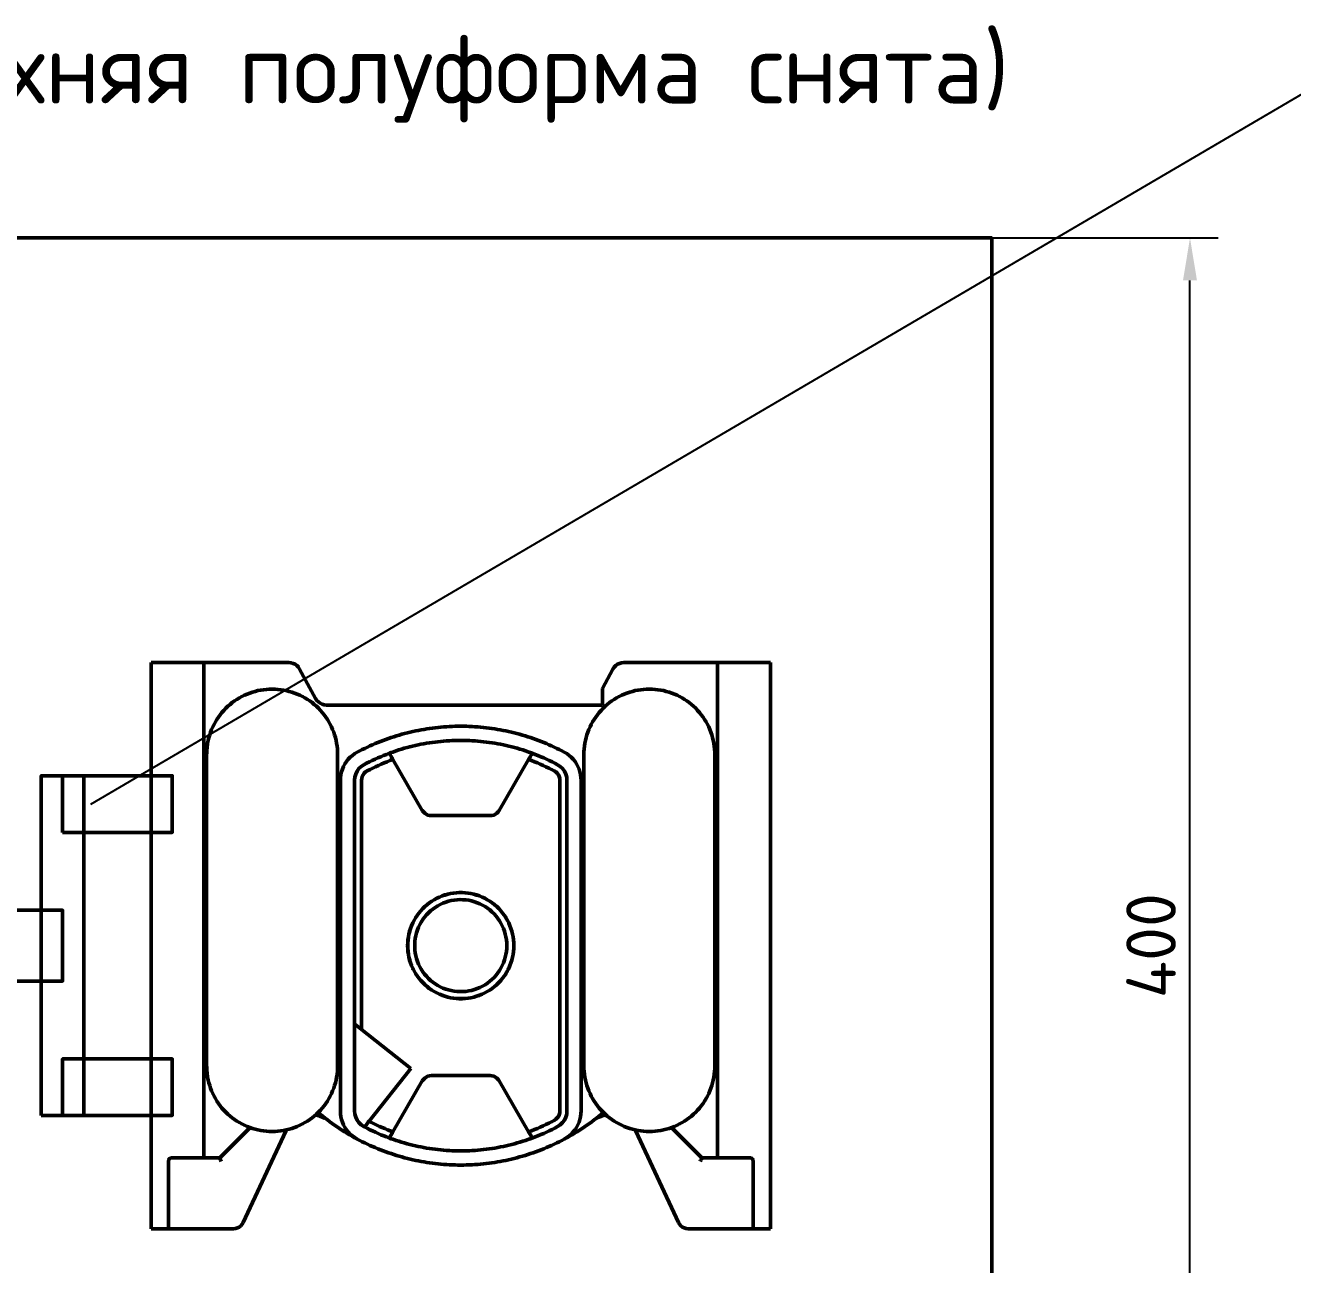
# Model space of a CAD drawing. Header units: millimetres. Extents: x 0 to 841, y 0 to 594.
# Drawn here: x 336.8 to 426.2, y 102.5 to 190 of the extents above; entities that cross this region are included whole.
import ezdxf
from ezdxf.enums import TextEntityAlignment as Align

# ---------------------------------------------------------------- set-up
doc = ezdxf.new("R2010")
doc.units = ezdxf.units.MM
doc.header["$LTSCALE"] = 0.35
doc.layers.add('08_ТЕКСТ', color=7, linetype='CONTINUOUS')
doc.layers.add('09_РАЗМЕРЫ', color=7, linetype='CONTINUOUS')
doc.layers.add('20_ВИДИМЫЕ', color=7, linetype='CONTINUOUS', lineweight=50)
doc.styles.add('ГОСТ', font='ISOCPEUR.TTF')
doc.dimstyles.new('ГОСТ', dxfattribs={"dimtxt": 3.5, "dimasz": 3, "dimexe": 2, "dimexo": 0, "dimgap": 1, "dimtad": 1, "dimdec": 1, "dimtxsty": 'ГОСТ', "dimcen": 2.5, "dimclrd": 7, "dimclre": 7, "dimclrt": 7, "dimazin": 3, "dimtfac": 1, "dimtmove": 0, "dimatfit": 3})

msp = doc.modelspace()

# ---------------------------------------------------------------- linework, layer by layer
at = {"layer": '09_РАЗМЕРЫ'}
msp.add_line((341.375, 135), (430, 187), dxfattribs=at)
at = {"layer": '20_ВИДИМЫЕ'}
for points in [[(255, 75), (405, 75), (405, 175), (255, 175)], [(337.875, 113), (340.875, 113), (340.875, 137), (337.875, 137)], [(339.375, 133), (347.125, 133), (347.125, 137), (339.375, 137)], [(320.625, 122.5), (339.375, 122.5), (339.375, 127.5), (320.625, 127.5)], [(339.375, 113), (347.125, 113), (347.125, 117), (339.375, 117)]]:
    msp.add_lwpolyline(points, close=True, dxfattribs=at)
for points in [[(345.625, 145), (345.633, 145), (345.656, 145), (345.694, 145), (345.748, 145), (345.815, 145), (345.896, 145)], [(345.625, 105), (345.625, 145)], [(349.361, 145), (345.896, 145)], [(349.361, 145), (349.37, 145), (349.395, 145), (349.434, 145), (349.486, 145), (349.546, 145), (349.611, 145)], [(349.361, 110), (349.361, 145)], [(349.611, 145), (355.354, 145)], [(356.123, 144.542), (356.037, 144.672), (355.928, 144.785), (355.802, 144.877), (355.661, 144.944), (355.51, 144.986), (355.354, 145)], [(379.018, 145), (378.863, 144.986), (378.713, 144.945), (378.572, 144.878), (378.446, 144.787), (378.338, 144.675), (378.251, 144.545)], [(379.018, 145), (385.389, 145)], [(385.389, 145), (385.454, 145), (385.514, 145), (385.566, 145), (385.605, 145), (385.63, 145), (385.639, 145)], [(385.639, 145), (389.104, 145)], [(385.639, 145), (385.639, 110)], [(389.104, 145), (389.185, 145), (389.252, 145), (389.306, 145), (389.344, 145), (389.367, 145), (389.375, 145)], [(389.375, 145), (389.375, 105)], [(357.252, 142.458), (356.123, 144.542)], [(378.251, 144.545), (377.5, 143.175)], [(349.555, 138.5), (349.559, 138.702), (349.573, 138.903), (349.595, 139.104), (349.625, 139.303), (349.665, 139.501), (349.713, 139.697), (349.769, 139.891), (349.834, 140.082), (349.907, 140.27), (349.988, 140.455), (350.078, 140.636), (350.175, 140.812), (350.279, 140.985), (350.391, 141.153), (350.511, 141.316), (350.637, 141.473), (350.77, 141.625), (350.91, 141.77), (351.055, 141.91), (351.207, 142.043), (351.364, 142.169), (351.527, 142.289), (351.695, 142.401), (351.868, 142.505), (352.044, 142.602), (352.225, 142.692), (352.41, 142.773), (352.598, 142.846), (352.789, 142.911), (352.983, 142.967), (353.179, 143.015), (353.377, 143.055), (353.576, 143.085), (353.777, 143.107), (353.978, 143.121), (354.18, 143.125), (354.382, 143.121), (354.583, 143.107), (354.784, 143.085), (354.983, 143.055), (355.181, 143.015), (355.377, 142.967), (355.571, 142.911), (355.762, 142.846), (355.95, 142.773), (356.135, 142.692), (356.316, 142.602), (356.493, 142.505), (356.665, 142.401), (356.833, 142.289), (356.996, 142.169), (357.153, 142.043), (357.305, 141.91), (357.45, 141.77), (357.59, 141.625), (357.723, 141.473), (357.849, 141.316), (357.969, 141.153), (358.081, 140.985), (358.185, 140.812), (358.282, 140.636), (358.372, 140.455), (358.453, 140.27), (358.526, 140.082), (358.591, 139.891), (358.647, 139.697), (358.695, 139.501), (358.735, 139.303), (358.765, 139.104), (358.787, 138.903), (358.801, 138.702), (358.805, 138.5)], [(358.021, 142), (357.865, 142.014), (357.714, 142.056), (357.573, 142.123), (357.447, 142.215), (357.338, 142.328), (357.252, 142.458)], [(376.195, 138.5), (376.199, 138.702), (376.213, 138.903), (376.235, 139.104), (376.265, 139.303), (376.305, 139.501), (376.353, 139.697), (376.409, 139.891), (376.474, 140.082), (376.547, 140.27), (376.628, 140.455), (376.718, 140.636), (376.815, 140.812), (376.919, 140.985), (377.031, 141.153), (377.151, 141.316), (377.277, 141.473), (377.41, 141.625), (377.55, 141.77), (377.695, 141.91), (377.847, 142.043), (378.004, 142.169), (378.167, 142.289), (378.335, 142.401), (378.507, 142.505), (378.684, 142.602), (378.865, 142.692), (379.05, 142.773), (379.238, 142.846), (379.429, 142.911), (379.623, 142.967), (379.819, 143.015), (380.017, 143.055), (380.216, 143.085), (380.417, 143.107), (380.618, 143.121), (380.82, 143.125), (381.022, 143.121), (381.223, 143.107), (381.424, 143.085), (381.623, 143.055), (381.821, 143.015), (382.017, 142.967), (382.211, 142.911), (382.402, 142.846), (382.59, 142.773), (382.775, 142.692), (382.956, 142.602), (383.132, 142.505), (383.305, 142.401), (383.473, 142.289), (383.636, 142.169), (383.793, 142.043), (383.945, 141.91), (384.09, 141.77), (384.23, 141.625), (384.363, 141.473), (384.489, 141.316), (384.609, 141.153), (384.721, 140.985), (384.825, 140.812), (384.922, 140.636), (385.012, 140.455), (385.093, 140.27), (385.166, 140.082), (385.231, 139.891), (385.287, 139.697), (385.335, 139.501), (385.375, 139.303), (385.405, 139.104), (385.427, 138.903), (385.441, 138.702), (385.445, 138.5)], [(377.5, 142), (377.5, 143.175)], [(358.021, 142), (377.5, 142)], [(360.189, 138.667), (360.366, 138.761), (360.544, 138.852), (360.724, 138.94), (360.905, 139.027), (361.087, 139.111), (361.27, 139.193), (361.454, 139.272), (361.639, 139.349), (361.825, 139.424), (362.011, 139.496), (362.199, 139.565), (362.388, 139.633), (362.578, 139.698), (362.768, 139.76), (362.959, 139.82), (363.151, 139.877), (363.344, 139.932), (363.537, 139.985), (363.731, 140.035), (363.926, 140.082), (364.121, 140.127), (364.317, 140.17), (364.513, 140.21), (364.71, 140.247), (364.908, 140.282), (365.105, 140.314), (365.303, 140.344), (365.502, 140.371), (365.701, 140.395), (365.9, 140.417), (366.099, 140.437), (366.299, 140.453), (366.499, 140.468), (366.699, 140.479), (366.899, 140.488), (367.099, 140.495), (367.3, 140.499), (367.5, 140.5), (367.7, 140.499), (367.901, 140.495), (368.101, 140.488), (368.301, 140.479), (368.501, 140.468), (368.701, 140.453), (368.901, 140.437), (369.1, 140.417), (369.299, 140.395), (369.498, 140.371), (369.697, 140.344), (369.895, 140.314), (370.092, 140.282), (370.29, 140.247), (370.487, 140.21), (370.683, 140.17), (370.879, 140.127), (371.074, 140.082), (371.269, 140.035), (371.463, 139.985), (371.656, 139.932), (371.849, 139.877), (372.041, 139.82), (372.232, 139.76), (372.422, 139.698), (372.612, 139.633), (372.801, 139.565), (372.989, 139.496), (373.175, 139.424), (373.361, 139.349), (373.546, 139.272), (373.73, 139.193), (373.913, 139.111), (374.095, 139.027), (374.276, 138.94), (374.456, 138.852), (374.634, 138.761), (374.811, 138.667)], [(349.555, 138.5), (349.557, 138.62), (349.561, 138.74), (349.569, 138.859), (349.58, 138.978), (349.594, 139.097), (349.611, 139.216)], [(362.454, 138.594), (362.47, 138.6), (362.518, 138.617), (362.595, 138.645), (362.694, 138.68), (362.809, 138.72), (362.934, 138.762)], [(372.066, 138.762), (371.874, 138.824), (371.681, 138.884), (371.487, 138.941), (371.293, 138.995), (371.098, 139.047), (370.902, 139.095), (370.705, 139.141), (370.508, 139.185), (370.31, 139.225), (370.111, 139.263), (369.912, 139.298), (369.713, 139.33), (369.513, 139.36), (369.313, 139.386), (369.112, 139.41), (368.912, 139.431), (368.71, 139.449), (368.509, 139.465), (368.307, 139.477), (368.106, 139.487), (367.904, 139.494), (367.702, 139.499), (367.5, 139.5), (367.298, 139.499), (367.096, 139.494), (366.894, 139.487), (366.693, 139.477), (366.491, 139.465), (366.29, 139.449), (366.088, 139.431), (365.888, 139.41), (365.687, 139.386), (365.487, 139.36), (365.287, 139.33), (365.088, 139.298), (364.889, 139.263), (364.69, 139.225), (364.492, 139.185), (364.295, 139.141), (364.098, 139.095), (363.902, 139.047), (363.707, 138.995), (363.513, 138.941), (363.319, 138.884), (363.126, 138.824), (362.934, 138.762)], [(372.066, 138.762), (372.19, 138.721), (372.305, 138.681), (372.405, 138.645), (372.481, 138.618), (372.53, 138.6), (372.546, 138.594)], [(385.389, 139.216), (385.406, 139.097), (385.42, 138.978), (385.431, 138.859), (385.439, 138.74), (385.443, 138.62), (385.445, 138.5)], [(349.555, 116.5), (349.555, 138.5)], [(358.805, 138.5), (358.805, 116.5)], [(359, 136.683), (359.009, 136.885), (359.036, 137.086), (359.081, 137.283), (359.144, 137.476), (359.224, 137.662), (359.32, 137.84), (359.432, 138.008), (359.558, 138.166), (359.698, 138.312), (359.851, 138.445), (360.015, 138.564), (360.189, 138.667)], [(360.66, 137.786), (360.854, 137.887), (361.049, 137.986), (361.246, 138.082), (361.444, 138.175), (361.643, 138.265), (361.844, 138.351), (362.046, 138.435), (362.249, 138.516), (362.454, 138.594)], [(362.707, 138.154), (362.501, 138.077), (362.295, 137.997), (362.091, 137.913), (361.888, 137.826), (361.687, 137.736), (361.487, 137.643), (361.289, 137.547), (361.092, 137.447), (360.896, 137.345)], [(362.454, 138.594), (362.496, 138.52), (362.538, 138.447), (362.581, 138.374), (362.623, 138.301), (362.665, 138.227), (362.707, 138.154)], [(362.707, 138.154), (364.783, 134.558)], [(370.217, 134.558), (372.293, 138.154)], [(372.293, 138.154), (372.335, 138.227), (372.377, 138.301), (372.419, 138.374), (372.462, 138.447), (372.504, 138.52), (372.546, 138.594)], [(374.104, 137.345), (373.908, 137.447), (373.711, 137.547), (373.513, 137.643), (373.313, 137.736), (373.112, 137.826), (372.909, 137.913), (372.705, 137.997), (372.499, 138.077), (372.293, 138.154)], [(372.546, 138.594), (372.751, 138.516), (372.954, 138.435), (373.156, 138.351), (373.357, 138.265), (373.556, 138.175), (373.754, 138.082), (373.951, 137.986), (374.146, 137.887), (374.34, 137.786)], [(374.811, 138.667), (374.985, 138.564), (375.149, 138.445), (375.302, 138.312), (375.442, 138.166), (375.568, 138.008), (375.68, 137.84), (375.776, 137.662), (375.856, 137.476), (375.919, 137.283), (375.964, 137.086), (375.991, 136.885), (376, 136.683)], [(376.195, 116.5), (376.195, 138.5)], [(385.445, 138.5), (385.445, 116.5)], [(360, 136.683), (360.02, 136.907), (360.08, 137.124), (360.178, 137.326), (360.31, 137.507), (360.473, 137.662), (360.66, 137.786)], [(360.896, 137.345), (360.784, 137.271), (360.686, 137.178), (360.607, 137.069), (360.548, 136.947), (360.512, 136.818), (360.5, 136.683)], [(374.5, 136.683), (374.488, 136.818), (374.452, 136.947), (374.393, 137.069), (374.314, 137.178), (374.216, 137.271), (374.104, 137.345)], [(374.34, 137.786), (374.527, 137.662), (374.69, 137.507), (374.822, 137.326), (374.92, 137.124), (374.98, 136.907), (375, 136.683)], [(359, 113.317), (359, 136.683)], [(360, 119.468), (360, 136.683)], [(360.5, 136.683), (360.5, 119.073)], [(374.5, 113.317), (374.5, 136.683)], [(375, 136.683), (375, 113.317)], [(376, 136.683), (376, 113.317)], [(365.433, 134.183), (365.303, 134.195), (365.176, 134.229), (365.058, 134.284), (364.951, 134.359), (364.858, 134.451), (364.783, 134.558)], [(370.217, 134.558), (370.142, 134.451), (370.049, 134.359), (369.942, 134.284), (369.824, 134.229), (369.697, 134.195), (369.567, 134.183)], [(365.433, 134.183), (369.567, 134.183)], [(363.75, 125), (363.756, 124.793), (363.773, 124.587), (363.801, 124.383), (363.841, 124.18), (363.891, 123.98), (363.953, 123.782), (364.026, 123.589), (364.109, 123.4), (364.202, 123.215), (364.305, 123.036), (364.418, 122.863), (364.541, 122.697), (364.672, 122.537), (364.812, 122.385), (364.96, 122.241), (365.116, 122.105), (365.279, 121.978), (365.449, 121.861), (365.625, 121.752), (365.807, 121.654), (365.994, 121.566), (366.185, 121.488), (366.381, 121.421), (366.579, 121.365), (366.781, 121.32), (366.985, 121.286), (367.19, 121.263), (367.397, 121.251), (367.603, 121.251), (367.81, 121.263), (368.015, 121.286), (368.219, 121.32), (368.421, 121.365), (368.619, 121.421), (368.815, 121.488), (369.006, 121.566), (369.193, 121.654), (369.375, 121.752), (369.551, 121.861), (369.721, 121.978), (369.884, 122.105), (370.04, 122.241), (370.188, 122.385), (370.328, 122.537), (370.459, 122.697), (370.582, 122.863), (370.695, 123.036), (370.798, 123.215), (370.891, 123.4), (370.974, 123.589), (371.047, 123.782), (371.109, 123.98), (371.159, 124.18), (371.199, 124.383), (371.227, 124.587), (371.244, 124.793), (371.25, 125), (371.244, 125.207), (371.227, 125.413), (371.199, 125.617), (371.159, 125.82), (371.109, 126.02), (371.047, 126.218), (370.974, 126.411), (370.891, 126.6), (370.798, 126.785), (370.695, 126.964), (370.582, 127.137), (370.459, 127.303), (370.328, 127.463), (370.188, 127.615), (370.04, 127.759), (369.884, 127.895), (369.721, 128.022), (369.551, 128.139), (369.375, 128.248), (369.193, 128.346), (369.006, 128.434), (368.815, 128.512), (368.619, 128.579), (368.421, 128.635), (368.219, 128.68), (368.015, 128.714), (367.81, 128.737), (367.603, 128.749), (367.397, 128.749), (367.19, 128.737), (366.985, 128.714), (366.781, 128.68), (366.579, 128.635), (366.381, 128.579), (366.185, 128.512), (365.994, 128.434), (365.807, 128.346), (365.625, 128.248), (365.449, 128.139), (365.279, 128.022), (365.116, 127.895), (364.96, 127.759), (364.812, 127.615), (364.672, 127.463), (364.541, 127.303), (364.418, 127.137), (364.305, 126.964), (364.202, 126.785), (364.109, 126.6), (364.026, 126.411), (363.953, 126.218), (363.891, 126.02), (363.841, 125.82), (363.801, 125.617), (363.773, 125.413), (363.756, 125.207), (363.75, 125)], [(371.248, 125), (371.242, 125.206), (371.225, 125.412), (371.196, 125.617), (371.157, 125.82), (371.106, 126.02), (371.044, 126.217), (370.972, 126.41), (370.889, 126.599), (370.796, 126.784), (370.693, 126.962), (370.58, 127.135), (370.457, 127.302), (370.326, 127.461), (370.186, 127.613), (370.038, 127.757), (369.882, 127.893), (369.719, 128.02), (369.55, 128.137), (369.374, 128.245), (369.192, 128.344), (369.005, 128.432), (368.814, 128.51), (368.619, 128.577), (368.42, 128.633), (368.218, 128.678), (368.015, 128.712), (367.809, 128.735), (367.603, 128.746), (367.397, 128.746), (367.191, 128.735), (366.985, 128.712), (366.782, 128.678), (366.58, 128.633), (366.381, 128.577), (366.186, 128.51), (365.995, 128.432), (365.808, 128.344), (365.626, 128.245), (365.45, 128.137), (365.281, 128.02), (365.118, 127.893), (364.962, 127.757), (364.814, 127.613), (364.674, 127.461), (364.543, 127.302), (364.42, 127.135), (364.307, 126.962), (364.204, 126.784), (364.111, 126.599), (364.028, 126.41), (363.956, 126.217), (363.894, 126.02), (363.843, 125.82), (363.804, 125.617), (363.775, 125.412), (363.758, 125.206), (363.752, 125), (363.758, 124.794), (363.775, 124.588), (363.804, 124.383), (363.843, 124.18), (363.894, 123.98), (363.956, 123.783), (364.028, 123.59), (364.111, 123.401), (364.204, 123.216), (364.307, 123.038), (364.42, 122.865), (364.543, 122.698), (364.674, 122.539), (364.814, 122.387), (364.962, 122.243), (365.118, 122.107), (365.281, 121.98), (365.45, 121.863), (365.626, 121.755), (365.808, 121.656), (365.995, 121.568), (366.186, 121.49), (366.381, 121.423), (366.58, 121.367), (366.782, 121.322), (366.985, 121.288), (367.191, 121.265), (367.397, 121.254), (367.603, 121.254), (367.809, 121.265), (368.015, 121.288), (368.218, 121.322), (368.42, 121.367), (368.619, 121.423), (368.814, 121.49), (369.005, 121.568), (369.192, 121.656), (369.374, 121.755), (369.55, 121.863), (369.719, 121.98), (369.882, 122.107), (370.038, 122.243), (370.186, 122.387), (370.326, 122.539), (370.457, 122.698), (370.58, 122.865), (370.693, 123.038), (370.796, 123.216), (370.889, 123.401), (370.972, 123.59), (371.044, 123.783), (371.106, 123.98), (371.157, 124.18), (371.196, 124.383), (371.225, 124.588), (371.242, 124.794), (371.248, 125)], [(370.75, 125), (370.743, 125.206), (370.724, 125.411), (370.691, 125.615), (370.646, 125.816), (370.588, 126.014), (370.517, 126.208), (370.435, 126.397), (370.34, 126.58), (370.234, 126.757), (370.117, 126.927), (369.99, 127.089), (369.852, 127.243), (369.705, 127.387), (369.549, 127.522), (369.385, 127.647), (369.213, 127.762), (369.035, 127.865), (368.85, 127.956), (368.66, 128.036), (368.465, 128.103), (368.266, 128.158), (368.064, 128.201), (367.86, 128.23), (367.655, 128.246), (367.448, 128.25), (367.242, 128.24), (367.037, 128.217), (366.834, 128.181), (366.634, 128.132), (366.437, 128.071), (366.244, 127.998), (366.057, 127.912), (365.875, 127.815), (365.7, 127.706), (365.532, 127.586), (365.372, 127.456), (365.22, 127.316), (365.078, 127.167), (364.945, 127.009), (364.823, 126.843), (364.712, 126.669), (364.611, 126.489), (364.523, 126.303), (364.446, 126.112), (364.382, 125.916), (364.33, 125.716), (364.291, 125.514), (364.265, 125.309), (364.252, 125.103), (364.252, 124.897), (364.265, 124.691), (364.291, 124.486), (364.33, 124.284), (364.382, 124.084), (364.446, 123.888), (364.523, 123.697), (364.611, 123.511), (364.712, 123.331), (364.823, 123.157), (364.945, 122.991), (365.078, 122.833), (365.22, 122.684), (365.372, 122.544), (365.532, 122.414), (365.7, 122.294), (365.875, 122.185), (366.057, 122.088), (366.244, 122.002), (366.437, 121.929), (366.634, 121.868), (366.834, 121.819), (367.037, 121.783), (367.242, 121.76), (367.448, 121.75), (367.655, 121.754), (367.86, 121.77), (368.064, 121.799), (368.266, 121.842), (368.465, 121.897), (368.66, 121.964), (368.85, 122.044), (369.035, 122.135), (369.213, 122.238), (369.385, 122.353), (369.549, 122.478), (369.705, 122.613), (369.852, 122.757), (369.99, 122.911), (370.117, 123.073), (370.234, 123.243), (370.34, 123.42), (370.435, 123.603), (370.517, 123.792), (370.588, 123.986), (370.646, 124.184), (370.691, 124.385), (370.724, 124.589), (370.743, 124.794), (370.75, 125)], [(364.038, 123.558), (364.042, 123.549), (364.053, 123.523), (364.07, 123.483), (364.093, 123.433), (364.12, 123.376), (364.149, 123.316)], [(370.962, 123.558), (370.958, 123.549), (370.947, 123.523), (370.93, 123.483), (370.907, 123.433), (370.88, 123.376), (370.851, 123.316)], [(360.5, 119.073), (360, 119.468)], [(360, 113.317), (360, 119.468)], [(363.975, 116.325), (360.5, 119.073)], [(349.611, 115.784), (349.594, 115.903), (349.58, 116.022), (349.569, 116.141), (349.561, 116.26), (349.557, 116.38), (349.555, 116.5)], [(358.805, 116.5), (358.801, 116.298), (358.787, 116.097), (358.765, 115.896), (358.735, 115.697), (358.695, 115.499), (358.647, 115.303), (358.591, 115.109), (358.526, 114.918), (358.453, 114.73), (358.372, 114.545), (358.282, 114.364), (358.185, 114.188), (358.081, 114.015), (357.969, 113.847), (357.849, 113.684), (357.723, 113.527), (357.59, 113.375), (357.45, 113.23), (357.305, 113.09), (357.153, 112.957), (356.996, 112.831), (356.833, 112.711), (356.665, 112.599), (356.493, 112.495), (356.316, 112.398), (356.135, 112.308), (355.95, 112.227), (355.762, 112.154), (355.571, 112.089), (355.377, 112.033), (355.181, 111.985), (354.983, 111.945), (354.784, 111.915), (354.583, 111.893), (354.382, 111.879), (354.18, 111.875), (353.978, 111.879), (353.777, 111.893), (353.576, 111.915), (353.377, 111.945), (353.179, 111.985), (352.983, 112.033), (352.789, 112.089), (352.598, 112.154), (352.41, 112.227), (352.225, 112.308), (352.044, 112.398), (351.868, 112.495), (351.695, 112.599), (351.527, 112.711), (351.364, 112.831), (351.207, 112.957), (351.055, 113.09), (350.91, 113.23), (350.77, 113.375), (350.637, 113.527), (350.511, 113.684), (350.391, 113.847), (350.279, 114.015), (350.175, 114.188), (350.078, 114.364), (349.988, 114.545), (349.907, 114.73), (349.834, 114.918), (349.769, 115.109), (349.713, 115.303), (349.665, 115.499), (349.625, 115.697), (349.595, 115.896), (349.573, 116.097), (349.559, 116.298), (349.555, 116.5)], [(385.445, 116.5), (385.441, 116.298), (385.427, 116.097), (385.405, 115.896), (385.375, 115.697), (385.335, 115.499), (385.287, 115.303), (385.231, 115.109), (385.166, 114.918), (385.093, 114.73), (385.012, 114.545), (384.922, 114.364), (384.825, 114.188), (384.721, 114.015), (384.609, 113.847), (384.489, 113.684), (384.363, 113.527), (384.23, 113.375), (384.09, 113.23), (383.945, 113.09), (383.793, 112.957), (383.636, 112.831), (383.473, 112.711), (383.305, 112.599), (383.132, 112.495), (382.956, 112.398), (382.775, 112.308), (382.59, 112.227), (382.402, 112.154), (382.211, 112.089), (382.017, 112.033), (381.821, 111.985), (381.623, 111.945), (381.424, 111.915), (381.223, 111.893), (381.022, 111.879), (380.82, 111.875), (380.618, 111.879), (380.417, 111.893), (380.216, 111.915), (380.017, 111.945), (379.819, 111.985), (379.623, 112.033), (379.429, 112.089), (379.238, 112.154), (379.05, 112.227), (378.865, 112.308), (378.684, 112.398), (378.507, 112.495), (378.335, 112.599), (378.167, 112.711), (378.004, 112.831), (377.847, 112.957), (377.695, 113.09), (377.55, 113.23), (377.41, 113.375), (377.277, 113.527), (377.151, 113.684), (377.031, 113.847), (376.919, 114.015), (376.815, 114.188), (376.718, 114.364), (376.628, 114.545), (376.547, 114.73), (376.474, 114.918), (376.409, 115.109), (376.353, 115.303), (376.305, 115.499), (376.265, 115.697), (376.235, 115.896), (376.213, 116.097), (376.199, 116.298), (376.195, 116.5)], [(385.445, 116.5), (385.443, 116.38), (385.439, 116.26), (385.431, 116.141), (385.42, 116.022), (385.406, 115.903), (385.389, 115.784)], [(361.021, 112.589), (363.975, 116.325)], [(364.783, 115.442), (364.858, 115.549), (364.951, 115.641), (365.058, 115.716), (365.176, 115.771), (365.303, 115.805), (365.433, 115.817)], [(365.433, 115.817), (369.567, 115.817)], [(369.567, 115.817), (369.697, 115.805), (369.824, 115.771), (369.942, 115.716), (370.049, 115.641), (370.142, 115.549), (370.217, 115.442)], [(362.707, 111.846), (364.783, 115.442)], [(370.217, 115.442), (372.293, 111.846)], [(358.155, 112.634), (358.015, 112.73), (357.868, 112.815), (357.715, 112.886), (357.556, 112.944), (357.392, 112.989), (357.225, 113.019)], [(360.189, 111.333), (360.005, 111.432), (359.823, 111.535), (359.642, 111.639), (359.463, 111.746), (359.285, 111.856), (359.109, 111.968), (358.934, 112.082), (358.761, 112.199), (358.589, 112.318), (358.419, 112.439), (358.25, 112.562), (358.084, 112.688), (357.919, 112.816), (357.755, 112.946), (357.594, 113.079), (357.434, 113.213)], [(360.189, 111.333), (360.015, 111.436), (359.851, 111.555), (359.698, 111.688), (359.558, 111.834), (359.432, 111.992), (359.32, 112.16), (359.224, 112.338), (359.144, 112.524), (359.081, 112.717), (359.036, 112.914), (359.009, 113.115), (359, 113.317)], [(360, 113.317), (360.02, 113.093), (360.08, 112.876), (360.178, 112.674), (360.31, 112.493), (360.473, 112.338), (360.66, 112.214)], [(374.104, 112.655), (374.216, 112.729), (374.314, 112.822), (374.393, 112.931), (374.452, 113.053), (374.488, 113.182), (374.5, 113.317)], [(375, 113.317), (374.98, 113.093), (374.92, 112.876), (374.822, 112.674), (374.69, 112.493), (374.527, 112.338), (374.34, 112.214)], [(376, 113.317), (375.991, 113.115), (375.964, 112.914), (375.919, 112.717), (375.856, 112.524), (375.776, 112.338), (375.68, 112.16), (375.568, 111.992), (375.442, 111.834), (375.302, 111.688), (375.149, 111.555), (374.985, 111.436), (374.811, 111.333)], [(377.566, 113.213), (377.406, 113.079), (377.245, 112.946), (377.081, 112.816), (376.916, 112.688), (376.75, 112.562), (376.581, 112.439), (376.411, 112.318), (376.239, 112.199), (376.066, 112.082), (375.891, 111.968), (375.715, 111.856), (375.537, 111.746), (375.358, 111.639), (375.177, 111.535), (374.995, 111.432), (374.811, 111.333)], [(377.775, 113.019), (377.608, 112.989), (377.444, 112.944), (377.285, 112.886), (377.132, 112.815), (376.985, 112.73), (376.845, 112.634)], [(352.624, 112.144), (350.48, 110)], [(352.128, 105.433), (355.136, 111.884)], [(355.188, 111.986), (355.179, 111.969), (355.17, 111.952), (355.161, 111.935), (355.153, 111.918), (355.145, 111.901), (355.136, 111.884)], [(360.705, 112.191), (360.698, 112.194), (360.69, 112.198), (360.683, 112.202), (360.675, 112.206), (360.668, 112.21), (360.66, 112.214)], [(360.705, 112.191), (360.758, 112.257), (360.811, 112.323), (360.863, 112.39), (360.916, 112.456), (360.968, 112.523), (361.021, 112.589)], [(362.454, 111.406), (362.255, 111.482), (362.056, 111.561), (361.86, 111.642), (361.664, 111.726), (361.47, 111.814), (361.276, 111.904), (361.085, 111.996), (360.894, 112.092), (360.705, 112.191)], [(361.021, 112.589), (361.203, 112.496), (361.387, 112.405), (361.572, 112.317), (361.758, 112.232), (361.946, 112.149), (362.135, 112.069), (362.324, 111.992), (362.515, 111.917), (362.707, 111.846)], [(372.293, 111.846), (372.499, 111.923), (372.705, 112.003), (372.909, 112.087), (373.112, 112.174), (373.313, 112.264), (373.513, 112.357), (373.711, 112.453), (373.908, 112.553), (374.104, 112.655)], [(374.34, 112.214), (374.146, 112.113), (373.951, 112.014), (373.754, 111.918), (373.556, 111.825), (373.357, 111.735), (373.156, 111.649), (372.954, 111.565), (372.751, 111.484), (372.546, 111.406)], [(379.864, 111.884), (379.855, 111.901), (379.847, 111.918), (379.839, 111.935), (379.83, 111.952), (379.821, 111.969), (379.812, 111.986)], [(379.864, 111.884), (382.872, 105.433)], [(384.52, 110), (382.376, 112.144)], [(374.811, 111.333), (374.634, 111.239), (374.456, 111.148), (374.276, 111.06), (374.095, 110.973), (373.913, 110.889), (373.73, 110.807), (373.546, 110.728), (373.361, 110.651), (373.175, 110.576), (372.989, 110.504), (372.801, 110.435), (372.612, 110.367), (372.422, 110.302), (372.232, 110.24), (372.041, 110.18), (371.849, 110.123), (371.656, 110.068), (371.463, 110.015), (371.269, 109.965), (371.074, 109.918), (370.879, 109.873), (370.683, 109.83), (370.487, 109.79), (370.29, 109.753), (370.092, 109.718), (369.895, 109.686), (369.697, 109.656), (369.498, 109.629), (369.299, 109.605), (369.1, 109.583), (368.901, 109.563), (368.701, 109.547), (368.501, 109.532), (368.301, 109.521), (368.101, 109.512), (367.901, 109.505), (367.7, 109.501), (367.5, 109.5), (367.3, 109.501), (367.099, 109.505), (366.899, 109.512), (366.699, 109.521), (366.499, 109.532), (366.299, 109.547), (366.099, 109.563), (365.9, 109.583), (365.701, 109.605), (365.502, 109.629), (365.303, 109.656), (365.105, 109.686), (364.908, 109.718), (364.71, 109.753), (364.513, 109.79), (364.317, 109.83), (364.121, 109.873), (363.926, 109.918), (363.731, 109.965), (363.537, 110.015), (363.344, 110.068), (363.151, 110.123), (362.959, 110.18), (362.768, 110.24), (362.578, 110.302), (362.388, 110.367), (362.199, 110.435), (362.011, 110.504), (361.825, 110.576), (361.639, 110.651), (361.454, 110.728), (361.27, 110.807), (361.087, 110.889), (360.905, 110.973), (360.724, 111.06), (360.544, 111.148), (360.366, 111.239), (360.189, 111.333)], [(362.707, 111.846), (362.665, 111.773), (362.623, 111.699), (362.581, 111.626), (362.538, 111.553), (362.496, 111.48), (362.454, 111.406)], [(362.934, 111.238), (362.81, 111.279), (362.695, 111.319), (362.595, 111.355), (362.519, 111.382), (362.47, 111.4), (362.454, 111.406)], [(372.066, 111.238), (371.874, 111.176), (371.681, 111.116), (371.487, 111.059), (371.293, 111.005), (371.098, 110.953), (370.902, 110.905), (370.705, 110.859), (370.508, 110.815), (370.31, 110.775), (370.111, 110.737), (369.912, 110.702), (369.713, 110.67), (369.513, 110.64), (369.313, 110.614), (369.112, 110.59), (368.912, 110.569), (368.71, 110.551), (368.509, 110.535), (368.307, 110.523), (368.106, 110.513), (367.904, 110.506), (367.702, 110.501), (367.5, 110.5), (367.298, 110.501), (367.096, 110.506), (366.894, 110.513), (366.693, 110.523), (366.491, 110.535), (366.29, 110.551), (366.088, 110.569), (365.888, 110.59), (365.687, 110.614), (365.487, 110.64), (365.287, 110.67), (365.088, 110.702), (364.889, 110.737), (364.69, 110.775), (364.492, 110.815), (364.295, 110.859), (364.098, 110.905), (363.902, 110.953), (363.707, 111.005), (363.513, 111.059), (363.319, 111.116), (363.126, 111.176), (362.934, 111.238)], [(372.546, 111.406), (372.53, 111.4), (372.482, 111.383), (372.405, 111.355), (372.306, 111.32), (372.191, 111.28), (372.066, 111.238)], [(372.546, 111.406), (372.504, 111.48), (372.462, 111.553), (372.419, 111.626), (372.377, 111.699), (372.335, 111.773), (372.293, 111.846)], [(346.85, 109.75), (346.856, 109.811), (346.873, 109.872), (346.902, 109.927), (346.94, 109.968), (346.983, 109.992), (347.025, 110)], [(346.85, 109.75), (346.85, 105)], [(347.025, 110), (349.361, 110)], [(349.611, 110), (349.546, 110), (349.486, 110), (349.434, 110), (349.395, 110), (349.37, 110), (349.361, 110)], [(350.48, 110), (349.611, 110)], [(350.48, 110), (350.483, 109.992), (350.493, 109.968), (350.51, 109.927), (350.533, 109.872), (350.558, 109.811), (350.584, 109.75)], [(384.416, 109.75), (384.442, 109.811), (384.467, 109.872), (384.49, 109.927), (384.507, 109.968), (384.517, 109.992), (384.52, 110)], [(385.389, 110), (384.52, 110)], [(385.639, 110), (385.63, 110), (385.605, 110), (385.566, 110), (385.514, 110), (385.454, 110), (385.389, 110)], [(387.975, 110), (385.639, 110)], [(387.975, 110), (388.017, 109.992), (388.06, 109.968), (388.098, 109.927), (388.127, 109.872), (388.144, 109.811), (388.15, 109.75)], [(388.15, 109.75), (388.15, 105)], [(345.896, 105), (345.815, 105), (345.748, 105), (345.694, 105), (345.656, 105), (345.633, 105), (345.625, 105)], [(345.896, 105), (346.85, 105)], [(351.449, 105), (346.85, 105)], [(351.449, 105), (351.59, 105.013), (351.726, 105.053), (351.852, 105.117), (351.963, 105.204), (352.057, 105.311), (352.128, 105.433)], [(382.872, 105.433), (382.943, 105.311), (383.037, 105.204), (383.148, 105.117), (383.274, 105.053), (383.41, 105.013), (383.551, 105)], [(388.15, 105), (383.551, 105)], [(389.104, 105), (388.15, 105)], [(389.104, 105), (389.185, 105), (389.252, 105), (389.306, 105), (389.344, 105), (389.367, 105), (389.375, 105)]]:
    msp.add_lwpolyline(points, dxfattribs=at)

# ---------------------------------------------------------------- texts
at = {"layer": '08_ТЕКСТ', "style": 'ГОСТ'}
msp.add_text('План формы, М 1 : 4 (верхняя полуформа снята)', height=5, dxfattribs=at).set_placement((330, 183), align=Align.BOTTOM_CENTER)

# ---------------------------------------------------------------- dimensions: what is measured, and where the dimension line sits
at = {"layer": '09_РАЗМЕРЫ'}
msp.add_linear_dim(base=(419, 75), p1=(405, 75), p2=(405, 175), angle=90, text='400', dimstyle='ГОСТ', override={"dimtxsty": 'ГОСТ'}, dxfattribs=at).render()

doc.saveas('drawing.dxf')
